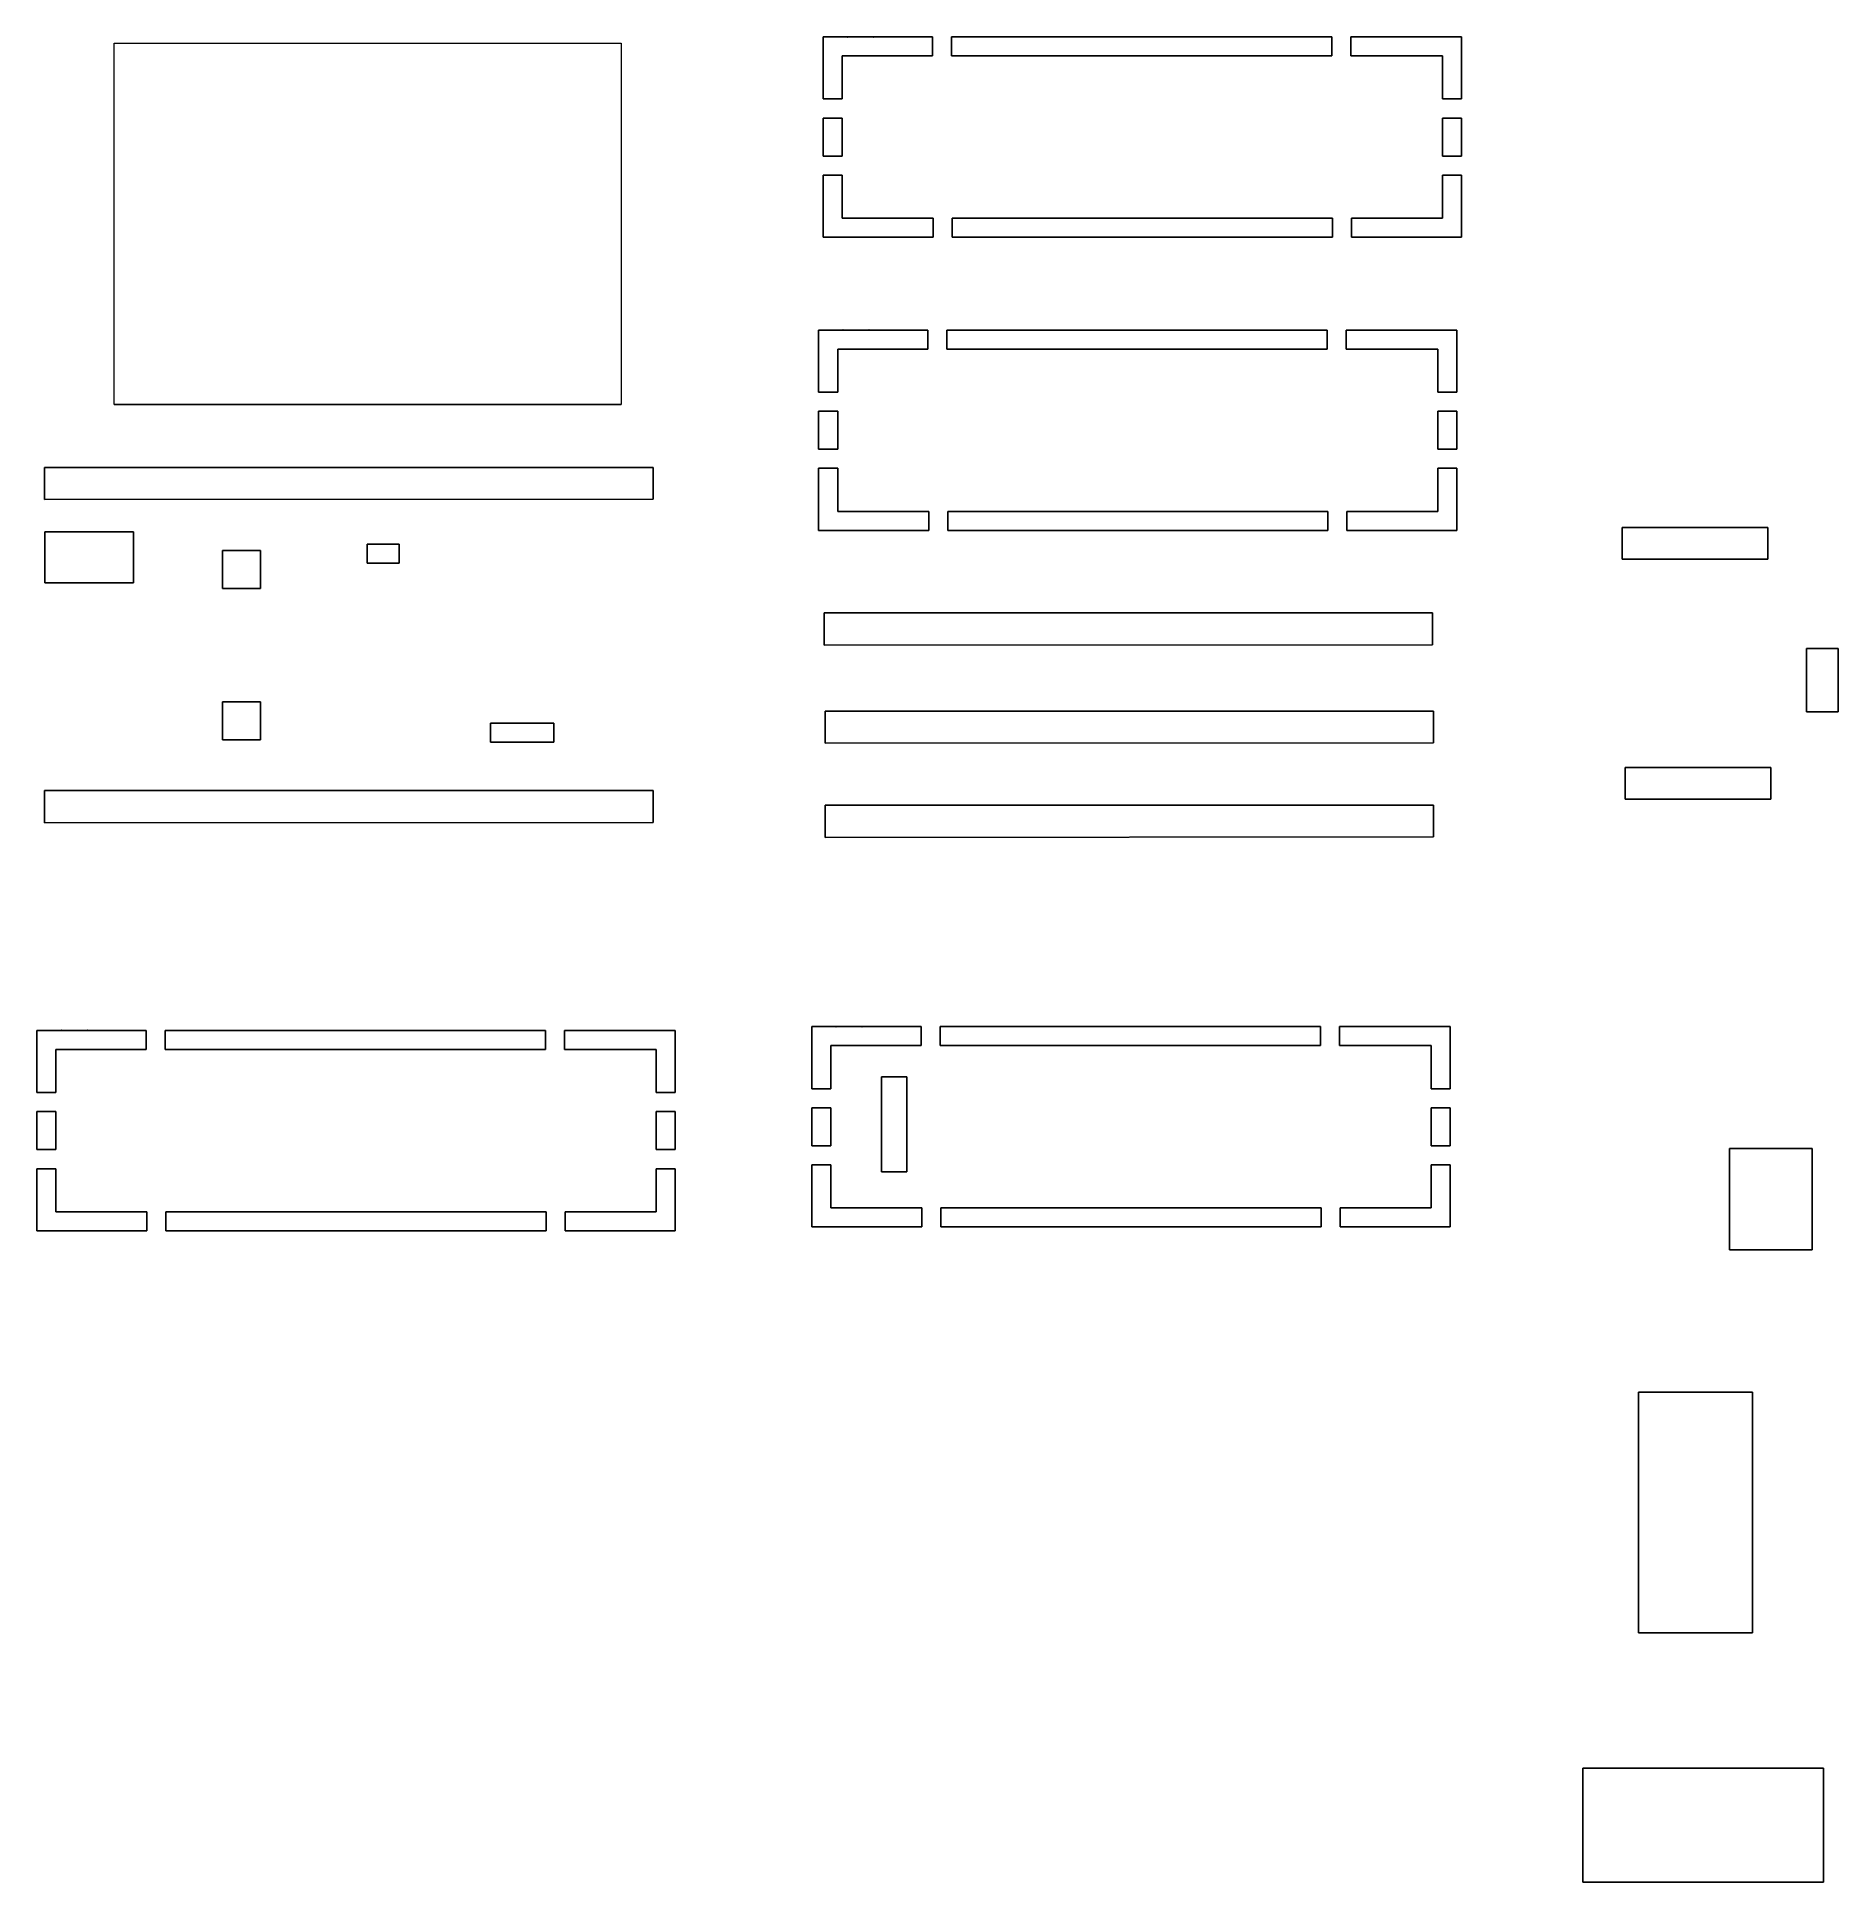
# Model space of a CAD drawing. Extents: x 10 to 295, y -90 to 201.
import ezdxf

# ---------------------------------------------------------------- set-up
doc = ezdxf.new("R2010")
doc.units = 0
doc.header["$MEASUREMENT"] = 0

msp = doc.modelspace()

# ---------------------------------------------------------------- linework, layer by layer
at = {"linetype": 'ByBlock'}
for p, q in [((134.42, 200.88, 1033.37), (151.67, 200.88, 1033.37)), ((134.42, 191.08, 1033.37), (134.42, 200.88, 1033.37)), ((151.67, 197.88, 1033.37), (151.67, 200.88, 1033.37)), ((154.67, 200.88, 1033.37), (214.67, 200.88, 1033.37)), ((154.67, 197.88, 1033.37), (154.67, 200.88, 1033.37)), ((214.67, 197.88, 1033.37), (214.67, 200.88, 1033.37)), ((217.67, 200.88, 1033.37), (235.14, 200.88, 1033.37)), ((217.67, 197.88, 1033.37), (217.67, 200.88, 1033.37)), ((235.14, 200.88, 1033.37), (235.14, 191.08, 1033.37)), ((137.42, 197.88, 1033.37), (151.67, 197.88, 1033.37)), ((137.42, 191.08, 1033.37), (137.42, 197.88, 1033.37)), ((154.67, 197.88, 1033.37), (214.67, 197.88, 1033.37)), ((217.67, 197.88, 1033.37), (232.14, 197.88, 1033.37)), ((232.14, 197.88, 1033.37), (232.14, 191.08, 1033.37)), ((134.42, 191.08, 1033.37), (137.42, 191.08, 1033.37)), ((134.42, 191.08, 1033.37), (137.42, 191.08, 1033.37)), ((232.14, 191.08, 1033.37), (235.14, 191.08, 1033.37)), ((134.42, 182.08, 1033.37), (134.42, 188.08, 1033.37)), ((134.42, 188.08, 1033.37), (137.42, 188.08, 1033.37)), ((137.42, 182.08, 1033.37), (137.42, 188.08, 1033.37)), ((232.14, 188.08, 1033.37), (232.14, 182.08, 1033.37)), ((232.14, 188.08, 1033.37), (235.14, 188.08, 1033.37)), ((235.14, 188.08, 1033.37), (235.14, 182.08, 1033.37)), ((134.42, 182.08, 1033.37), (137.42, 182.08, 1033.37)), ((232.14, 182.08, 1033.37), (235.14, 182.08, 1033.37)), ((134.42, 169.29, 1033.37), (134.42, 179.08, 1033.37)), ((134.42, 179.08, 1033.37), (137.42, 179.08, 1033.37)), ((137.42, 172.29, 1033.37), (137.42, 179.08, 1033.37)), ((232.14, 179.08, 1033.37), (232.14, 172.29, 1033.37)), ((232.14, 179.08, 1033.37), (235.14, 179.08, 1033.37)), ((235.14, 179.08, 1033.37), (235.14, 169.29, 1033.37)), ((151.78, 172.29, 1033.37), (137.42, 172.29, 1033.37)), ((151.78, 172.29, 1033.37), (151.78, 169.29, 1033.37)), ((214.78, 172.29, 1033.37), (154.78, 172.29, 1033.37)), ((154.78, 172.29, 1033.37), (154.78, 169.29, 1033.37)), ((214.78, 172.29, 1033.37), (214.78, 169.29, 1033.37)), ((232.14, 172.29, 1033.37), (217.78, 172.29, 1033.37)), ((217.78, 172.29, 1033.37), (217.78, 169.29, 1033.37)), ((151.78, 169.29, 1033.37), (134.42, 169.29, 1033.37)), ((214.78, 169.29, 1033.37), (154.78, 169.29, 1033.37)), ((235.14, 169.29, 1033.37), (217.78, 169.29, 1033.37)), ((133.7, 154.61, 1033.37), (150.95, 154.61, 1033.37)), ((133.7, 144.81, 1033.37), (133.7, 154.61, 1033.37)), ((150.95, 151.61, 1033.37), (150.95, 154.61, 1033.37)), ((153.95, 154.61, 1033.37), (213.95, 154.61, 1033.37)), ((153.95, 151.61, 1033.37), (153.95, 154.61, 1033.37)), ((213.95, 151.61, 1033.37), (213.95, 154.61, 1033.37)), ((216.95, 154.61, 1033.37), (234.42, 154.61, 1033.37)), ((216.95, 151.61, 1033.37), (216.95, 154.61, 1033.37)), ((234.42, 154.61, 1033.37), (234.42, 144.81, 1033.37)), ((136.7, 151.61, 1033.37), (150.95, 151.61, 1033.37)), ((136.7, 144.81, 1033.37), (136.7, 151.61, 1033.37)), ((153.95, 151.61, 1033.37), (213.95, 151.61, 1033.37)), ((216.95, 151.61, 1033.37), (231.42, 151.61, 1033.37)), ((231.42, 151.61, 1033.37), (231.42, 144.81, 1033.37)), ((22.56, 142.9, 516.69), (102.56, 142.9, 516.69)), ((133.7, 144.81, 1033.37), (136.7, 144.81, 1033.37)), ((133.7, 144.81, 1033.37), (136.7, 144.81, 1033.37)), ((231.42, 144.81, 1033.37), (234.42, 144.81, 1033.37)), ((133.7, 135.81, 1033.37), (133.7, 141.81, 1033.37)), ((133.7, 141.81, 1033.37), (136.7, 141.81, 1033.37)), ((136.7, 135.81, 1033.37), (136.7, 141.81, 1033.37)), ((231.42, 141.81, 1033.37), (231.42, 135.81, 1033.37)), ((231.42, 141.81, 1033.37), (234.42, 141.81, 1033.37)), ((234.42, 141.81, 1033.37), (234.42, 135.81, 1033.37)), ((133.7, 135.81, 1033.37), (136.7, 135.81, 1033.37)), ((231.42, 135.81, 1033.37), (234.42, 135.81, 1033.37)), ((107.56, 132.96, 516.69), (11.56, 132.96, 516.69)), ((11.56, 132.96, 516.69), (11.56, 127.9, 516.69)), ((107.56, 127.96, 516.69), (107.56, 132.96, 516.69)), ((133.7, 123.02, 1033.37), (133.7, 132.81, 1033.37)), ((133.7, 132.81, 1033.37), (136.7, 132.81, 1033.37)), ((136.7, 126.02, 1033.37), (136.7, 132.81, 1033.37)), ((231.42, 132.81, 1033.37), (231.42, 126.02, 1033.37)), ((231.42, 132.81, 1033.37), (234.42, 132.81, 1033.37)), ((234.42, 132.81, 1033.37), (234.42, 123.02, 1033.37)), ((11.56, 127.9, 516.69), (107.56, 127.96, 516.69)), ((151.06, 126.02, 1033.37), (136.7, 126.02, 1033.37)), ((151.06, 126.02, 1033.37), (151.06, 123.02, 1033.37)), ((214.06, 126.02, 1033.37), (154.06, 126.02, 1033.37)), ((154.06, 126.02, 1033.37), (154.06, 123.02, 1033.37)), ((214.06, 126.02, 1033.37), (214.06, 123.02, 1033.37)), ((231.42, 126.02, 1033.37), (217.06, 126.02, 1033.37)), ((217.06, 126.02, 1033.37), (217.06, 123.02, 1033.37)), ((11.57, 122.77, 516.69), (25.57, 122.77, 516.69)), ((11.57, 114.77, 516.69), (11.57, 122.77, 516.69)), ((25.57, 122.77, 516.69), (25.57, 114.77, 516.69)), ((151.06, 123.02, 1033.37), (133.7, 123.02, 1033.37)), ((214.06, 123.02, 1033.37), (154.06, 123.02, 1033.37)), ((234.42, 123.02, 1033.37), (217.06, 123.02, 1033.37)), ((260.49, 118.48, 544.68), (260.49, 123.48, 544.68)), ((260.49, 123.48, 544.68), (283.49, 123.48, 544.68)), ((283.49, 123.48, 544.68), (283.49, 118.48, 544.68)), ((39.63, 113.84, 516.69), (39.63, 119.84, 516.69)), ((39.63, 119.84, 516.69), (45.63, 119.84, 516.69)), ((45.63, 119.84, 516.69), (45.63, 113.84, 516.69)), ((67.48, 120.85, 6.99), (62.48, 120.85, 6.99)), ((62.48, 120.85, 6.99), (62.48, 117.85, 6.99)), ((67.48, 117.85, 6.99), (67.48, 120.85, 6.99)), ((62.48, 117.85, 6.99), (67.48, 117.85, 6.99)), ((283.49, 118.48, 544.68), (260.49, 118.48, 544.68)), ((25.57, 114.77, 516.69), (11.57, 114.77, 516.69)), ((45.63, 113.84, 516.69), (39.63, 113.84, 516.69)), ((230.58, 109.99, 1550.06), (134.58, 109.99, 1550.06)), ((134.58, 109.99, 1550.06), (134.58, 104.93, 1550.06)), ((230.58, 104.99, 1550.06), (230.58, 109.99, 1550.06)), ((134.58, 104.93, 1550.06), (230.58, 104.99, 1550.06)), ((294.56, 104.38), (289.56, 104.38)), ((289.56, 104.38), (289.56, 94.38)), ((294.56, 94.38), (294.56, 104.38)), ((39.63, 89.98, 516.69), (39.63, 95.98, 516.69)), ((39.63, 95.98, 516.69), (45.63, 95.98, 516.69)), ((45.63, 95.98, 516.69), (45.63, 89.98, 516.69)), ((230.73, 94.52, 1550.06), (134.73, 94.52, 1550.06)), ((134.73, 94.52, 1550.06), (134.73, 89.46, 1550.06)), ((230.73, 89.52, 1550.06), (230.73, 94.52, 1550.06)), ((289.56, 94.38), (294.56, 94.38)), ((81.93, 89.63, 516.69), (81.93, 92.63, 516.69)), ((81.93, 92.63, 516.69), (91.93, 92.63, 516.69)), ((91.93, 92.63, 516.69), (91.93, 89.63, 516.69)), ((45.63, 89.98, 516.69), (39.63, 89.98, 516.69)), ((91.93, 89.63, 516.69), (81.93, 89.63, 516.69)), ((134.73, 89.46, 1550.06), (230.73, 89.52, 1550.06)), ((260.96, 80.6, 516.69), (260.96, 85.6, 516.69)), ((260.96, 85.6, 516.69), (283.96, 85.6, 516.69)), ((283.96, 85.6, 516.69), (283.96, 80.6, 516.69)), ((107.56, 81.96, 516.69), (11.56, 81.96, 516.69)), ((107.56, 76.96, 516.69), (107.56, 81.96, 516.69)), ((230.73, 79.65, 1033.37), (134.73, 79.65, 1033.37)), ((134.73, 79.65, 1033.37), (134.73, 74.59, 1033.37)), ((230.73, 74.65, 1033.37), (230.73, 79.65, 1033.37)), ((283.96, 80.6, 516.69), (260.96, 80.6, 516.69)), ((11.56, 76.9, 516.69), (107.56, 76.96, 516.69)), ((134.73, 74.59, 1033.37), (230.73, 74.65, 1033.37)), ((10.34, 44.12, 516.69), (27.59, 44.12, 516.69)), ((10.34, 34.32, 516.69), (10.34, 44.12, 516.69)), ((27.59, 41.12, 516.69), (27.59, 44.12, 516.69)), ((30.59, 41.12, 516.69), (30.59, 44.12, 516.69)), ((30.59, 44.12, 516.69), (90.59, 44.12, 516.69)), ((90.59, 41.12, 516.69), (90.59, 44.12, 516.69)), ((93.59, 41.12, 516.69), (93.59, 44.12, 516.69)), ((93.59, 44.12, 516.69), (111.06, 44.12, 516.69)), ((111.06, 44.12, 516.69), (111.06, 34.32, 516.69)), ((132.62, 44.73, 1033.37), (149.87, 44.73, 1033.37)), ((132.62, 34.93, 1033.37), (132.62, 44.73, 1033.37)), ((149.87, 41.73, 1033.37), (149.87, 44.73, 1033.37)), ((152.87, 44.73, 1033.37), (212.87, 44.73, 1033.37)), ((152.87, 41.73, 1033.37), (152.87, 44.73, 1033.37)), ((212.87, 41.73, 1033.37), (212.87, 44.73, 1033.37)), ((215.87, 44.73, 1033.37), (233.34, 44.73, 1033.37)), ((215.87, 41.73, 1033.37), (215.87, 44.73, 1033.37)), ((233.34, 44.73, 1033.37), (233.34, 34.93, 1033.37)), ((13.34, 41.12, 516.69), (27.59, 41.12, 516.69)), ((13.34, 34.32, 516.69), (13.34, 41.12, 516.69)), ((30.59, 41.12, 516.69), (90.59, 41.12, 516.69)), ((93.59, 41.12, 516.69), (108.06, 41.12, 516.69)), ((108.06, 41.12, 516.69), (108.06, 34.32, 516.69)), ((135.62, 41.73, 1033.37), (149.87, 41.73, 1033.37)), ((135.62, 34.93, 1033.37), (135.62, 41.73, 1033.37)), ((152.87, 41.73, 1033.37), (212.87, 41.73, 1033.37)), ((215.87, 41.73, 1033.37), (230.34, 41.73, 1033.37)), ((230.34, 41.73, 1033.37), (230.34, 34.93, 1033.37)), ((143.61, 36.83, 1033.37), (143.61, 21.83, 1033.37)), ((147.61, 36.83, 1033.37), (143.61, 36.83, 1033.37)), ((147.61, 21.83, 1033.37), (147.61, 36.83, 1033.37)), ((10.34, 34.32, 516.69), (13.34, 34.32, 516.69)), ((10.34, 34.32, 516.69), (13.34, 34.32, 516.69)), ((108.06, 34.32, 516.69), (111.06, 34.32, 516.69)), ((132.62, 34.93, 1033.37), (135.62, 34.93, 1033.37)), ((132.62, 34.93, 1033.37), (135.62, 34.93, 1033.37)), ((230.34, 34.93, 1033.37), (233.34, 34.93, 1033.37)), ((10.34, 31.32, 516.69), (13.34, 31.32, 516.69)), ((10.34, 25.32, 516.69), (10.34, 31.32, 516.69)), ((13.34, 25.32, 516.69), (13.34, 31.32, 516.69)), ((108.06, 31.32, 516.69), (111.06, 31.32, 516.69)), ((108.06, 31.32, 516.69), (108.06, 25.32, 516.69)), ((111.06, 31.32, 516.69), (111.06, 25.32, 516.69)), ((132.62, 25.93, 1033.37), (132.62, 31.93, 1033.37)), ((132.62, 31.93, 1033.37), (135.62, 31.93, 1033.37)), ((135.62, 25.93, 1033.37), (135.62, 31.93, 1033.37)), ((230.34, 31.93, 1033.37), (230.34, 25.93, 1033.37)), ((230.34, 31.93, 1033.37), (233.34, 31.93, 1033.37)), ((233.34, 31.93, 1033.37), (233.34, 25.93, 1033.37)), ((10.34, 25.32, 516.69), (13.34, 25.32, 516.69)), ((108.06, 25.32, 516.69), (111.06, 25.32, 516.69)), ((132.62, 25.93, 1033.37), (135.62, 25.93, 1033.37)), ((230.34, 25.93, 1033.37), (233.34, 25.93, 1033.37)), ((277.45, 9.5, 516.69), (277.45, 25.5, 516.69)), ((277.45, 25.5, 516.69), (290.45, 25.5, 516.69)), ((290.45, 25.5, 516.69), (290.45, 9.5, 516.69)), ((10.34, 12.53, 516.69), (10.34, 22.32, 516.69)), ((10.34, 22.32, 516.69), (13.34, 22.32, 516.69)), ((13.34, 15.53, 516.69), (13.34, 22.32, 516.69)), ((108.06, 22.32, 516.69), (111.06, 22.32, 516.69)), ((108.06, 22.32, 516.69), (108.06, 15.53, 516.69)), ((111.06, 22.32, 516.69), (111.06, 12.53, 516.69)), ((132.62, 13.14, 1033.37), (132.62, 22.93, 1033.37)), ((132.62, 22.93, 1033.37), (135.62, 22.93, 1033.37)), ((135.62, 16.14, 1033.37), (135.62, 22.93, 1033.37)), ((143.61, 21.83, 1033.37), (147.61, 21.83, 1033.37)), ((230.34, 22.93, 1033.37), (230.34, 16.14, 1033.37)), ((230.34, 22.93, 1033.37), (233.34, 22.93, 1033.37)), ((233.34, 22.93, 1033.37), (233.34, 13.14, 1033.37)), ((27.7, 15.53, 516.69), (13.34, 15.53, 516.69)), ((27.7, 15.53, 516.69), (27.7, 12.53, 516.69)), ((30.7, 15.53, 516.69), (30.7, 12.53, 516.69)), ((90.7, 15.53, 516.69), (30.7, 15.53, 516.69)), ((90.7, 15.53, 516.69), (90.7, 12.53, 516.69)), ((108.06, 15.53, 516.69), (93.7, 15.53, 516.69)), ((93.7, 15.53, 516.69), (93.7, 12.53, 516.69)), ((149.98, 16.14, 1033.37), (135.62, 16.14, 1033.37)), ((149.98, 16.14, 1033.37), (149.98, 13.14, 1033.37)), ((212.98, 16.14, 1033.37), (152.98, 16.14, 1033.37)), ((152.98, 16.14, 1033.37), (152.98, 13.14, 1033.37)), ((212.98, 16.14, 1033.37), (212.98, 13.14, 1033.37)), ((230.34, 16.14, 1033.37), (215.98, 16.14, 1033.37)), ((215.98, 16.14, 1033.37), (215.98, 13.14, 1033.37)), ((27.7, 12.53, 516.69), (10.34, 12.53, 516.69)), ((90.7, 12.53, 516.69), (30.7, 12.53, 516.69)), ((111.06, 12.53, 516.69), (93.7, 12.53, 516.69)), ((149.98, 13.14, 1033.37), (132.62, 13.14, 1033.37)), ((212.98, 13.14, 1033.37), (152.98, 13.14, 1033.37)), ((233.34, 13.14, 1033.37), (215.98, 13.14, 1033.37)), ((290.45, 9.5, 516.69), (277.45, 9.5, 516.69)), ((263.07, -12.92, 516.69), (263.07, -50.92, 516.69)), ((281.07, -12.92, 516.69), (263.07, -12.92, 516.69)), ((281.07, -50.92, 516.69), (281.07, -12.92, 516.69)), ((263.07, -50.92, 516.69), (281.07, -50.92, 516.69)), ((292.28, -72.24), (254.28, -72.24)), ((254.28, -72.24), (254.28, -90.24)), ((292.28, -90.24), (292.28, -72.24)), ((254.28, -90.24), (292.28, -90.24))]:
    msp.add_line(p, q, dxfattribs=at)
at = {"linetype": 'ByBlock', "lineweight": 5}
for p, q in [((22.56, 142.9, 516.69), (22.56, 199.9, 516.69)), ((22.56, 199.9, 516.69), (102.56, 199.9, 516.69)), ((102.56, 199.9, 516.69), (102.56, 142.9, 516.69))]:
    msp.add_line(p, q, dxfattribs=at)
at = {"linetype": 'ByBlock'}
for p in [(138.26, 200.88, 1033.37), (142.37, 200.88, 1033.37), (137.54, 154.61, 1033.37), (141.64, 154.61, 1033.37), (14.18, 44.12, 516.69), (18.28, 44.12, 516.69), (136.46, 44.73, 1033.37), (140.56, 44.73, 1033.37)]:
    msp.add_point(p, dxfattribs=at)
at = {"layer": 'Defpoints', "linetype": 'ByBlock'}
msp.add_line((11.56, 81.96, 516.69), (11.56, 76.9, 516.69), dxfattribs=at)

doc.saveas('drawing.dxf')
